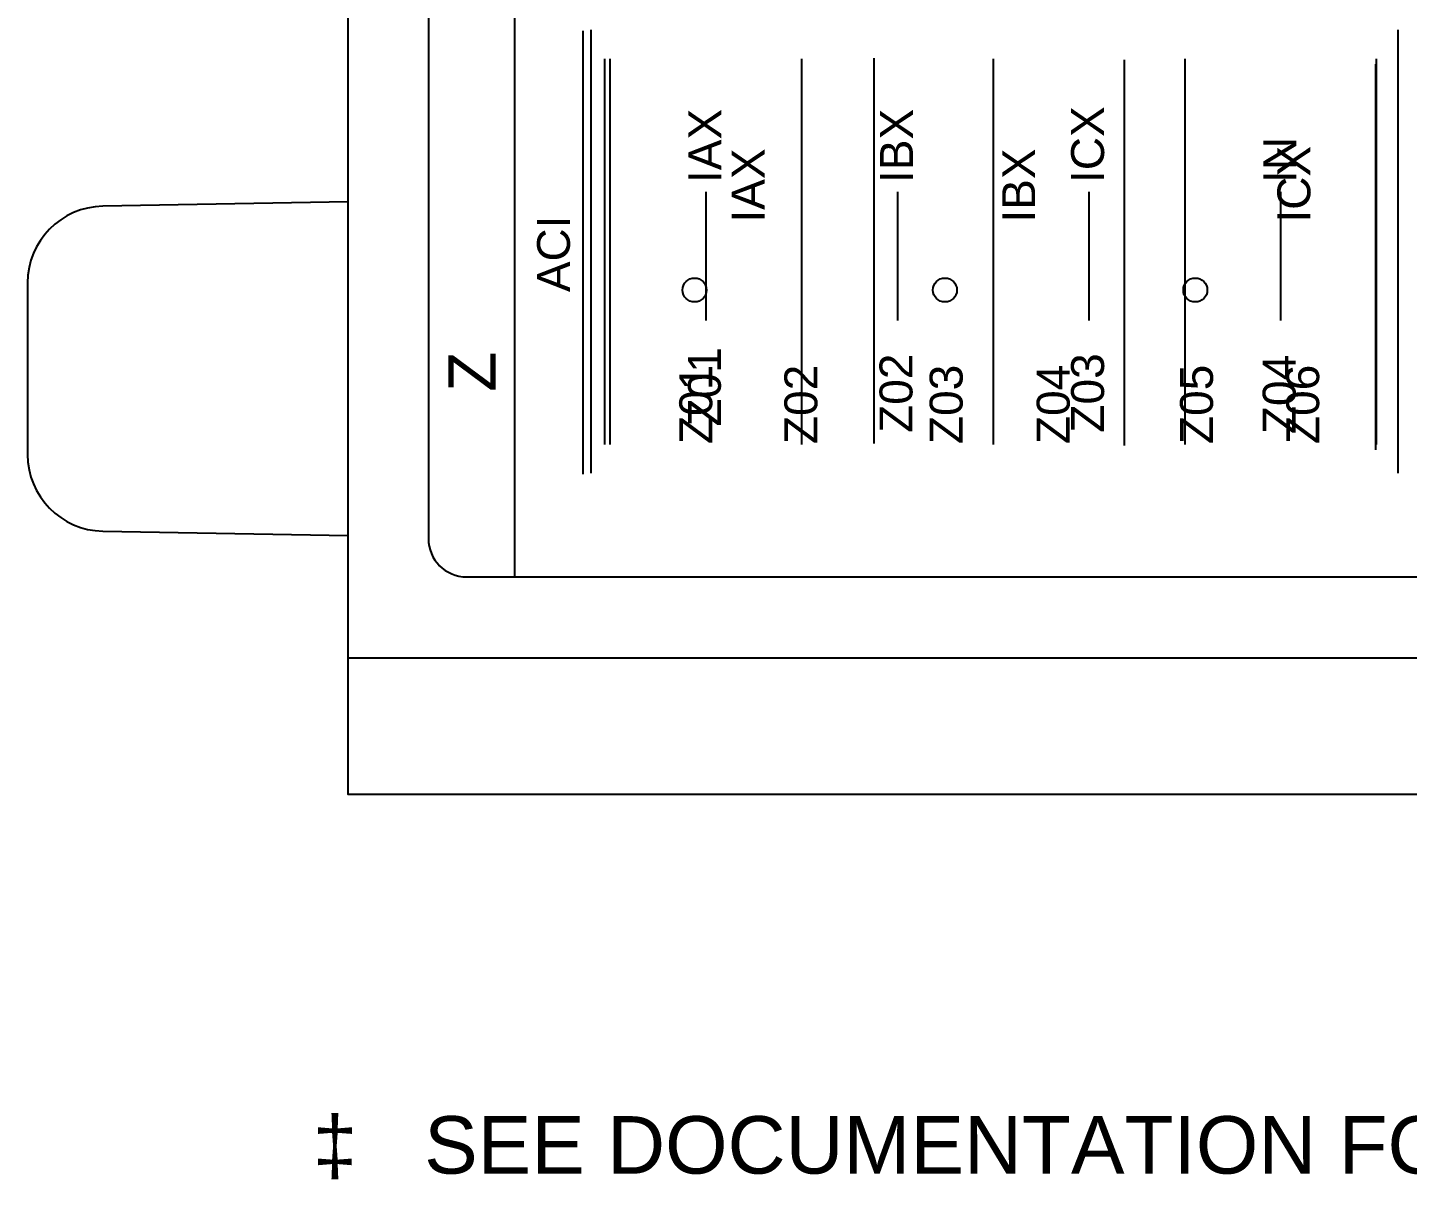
# Model space of a CAD drawing. Extents: x 0.3 to 23.7, y 0.2 to 17.8.
# Drawn here: x 8.824 to 11.704, y 0.765 to 3.17 of the extents above; entities that cross this region are included whole.
import ezdxf

# ---------------------------------------------------------------- set-up
doc = ezdxf.new("R2010")
doc.units = 0
doc.header["$MEASUREMENT"] = 0
for name, color, linetype in [('5_01__81__3-PHASE_1_AMP_AC', 7, 'CONTINUOUS'), ('5_02__85__3-PHASE_5_AMP_AC', 7, 'CONTINUOUS'), ('5_03__82__3-PHASE_1_AMP_AC', 7, 'CONTINUOUS'), ('5_04__86__3-PHASE_5_AMP_AC', 7, 'CONTINUOUS'), ('5_05__L1__3-PHASE_1-NEUTRA', 7, 'CONTINUOUS'), ('6_00_____DWG', 7, 'CONTINUOUS')]:
    doc.layers.add(name, color=color, linetype=linetype)
doc.styles.add('ARIAL', font='arial.ttf')

msp = doc.modelspace()

# ---------------------------------------------------------------- linework, layer by layer
at = {"layer": '5_01__81__3-PHASE_1_AMP_AC'}
for points in [[(9.9838, 2.2377), (9.9838, 3.1627)], [(10.0289, 2.2992), (10.0289, 3.1043)], [(10.5902, 3.1063), (10.5902, 2.3013)], [(11.1129, 3.1027), (11.1129, 2.2977)], [(11.6379, 3.0934), (11.6379, 2.2884)]]:
    msp.add_lwpolyline(points, dxfattribs=at)
msp.add_lwpolyline([(9.4932, 2.8059), (8.981, 2.7969, 0.409101), (8.8238, 2.637), (8.8238, 2.2787, 0.409121), (8.981, 2.1187), (9.4932, 2.1098)], format="xyb", dxfattribs=at)
for centre in [(10.2163, 2.622), (10.739, 2.622), (11.2617, 2.622)]:
    msp.add_circle(centre, 0.025, dxfattribs=at)
at = {"layer": '5_02__85__3-PHASE_5_AMP_AC'}
for points in [[(9.9838, 2.2377), (9.9838, 3.1627)], [(10.0289, 2.2992), (10.0289, 3.1043)], [(10.5902, 3.1063), (10.5902, 2.3013)], [(11.1129, 3.1027), (11.1129, 2.2977)], [(11.6379, 3.0934), (11.6379, 2.2884)]]:
    msp.add_lwpolyline(points, dxfattribs=at)
msp.add_lwpolyline([(9.4932, 2.8059), (8.981, 2.7969, 0.409101), (8.8238, 2.637), (8.8238, 2.2787, 0.409121), (8.981, 2.1187), (9.4932, 2.1098)], format="xyb", dxfattribs=at)
for centre in [(10.2163, 2.622), (10.739, 2.622), (11.2617, 2.622)]:
    msp.add_circle(centre, 0.025, dxfattribs=at)
at = {"layer": '5_03__82__3-PHASE_1_AMP_AC'}
for points in [[(9.9838, 2.2377), (9.9838, 3.1627)], [(10.0289, 2.2992), (10.0289, 3.1043)], [(10.5902, 3.1063), (10.5902, 2.3013)], [(11.1129, 3.1027), (11.1129, 2.2977)], [(11.6379, 3.0934), (11.6379, 2.2884)]]:
    msp.add_lwpolyline(points, dxfattribs=at)
msp.add_lwpolyline([(9.4932, 2.8059), (8.981, 2.7969, 0.409101), (8.8238, 2.637), (8.8238, 2.2787, 0.409121), (8.981, 2.1187), (9.4932, 2.1098)], format="xyb", dxfattribs=at)
for centre in [(10.2163, 2.622), (10.739, 2.622), (11.2617, 2.622)]:
    msp.add_circle(centre, 0.025, dxfattribs=at)
at = {"layer": '5_04__86__3-PHASE_5_AMP_AC'}
for points in [[(9.9838, 2.2377), (9.9838, 3.1627)], [(10.0289, 2.2992), (10.0289, 3.1043)], [(10.5902, 3.1063), (10.5902, 2.3013)], [(11.1129, 3.1027), (11.1129, 2.2977)], [(11.6379, 3.0934), (11.6379, 2.2884)]]:
    msp.add_lwpolyline(points, dxfattribs=at)
msp.add_lwpolyline([(9.4932, 2.8059), (8.981, 2.7969, 0.409101), (8.8238, 2.637), (8.8238, 2.2787, 0.409121), (8.981, 2.1187), (9.4932, 2.1098)], format="xyb", dxfattribs=at)
for centre in [(10.2163, 2.622), (10.739, 2.622), (11.2617, 2.622)]:
    msp.add_circle(centre, 0.025, dxfattribs=at)
at = {"layer": '5_05__L1__3-PHASE_1-NEUTRA'}
for points in [[(10.0003, 2.2398), (10.0003, 3.1648)], [(11.6853, 2.2398), (11.6853, 3.1648)], [(10.0403, 2.2993), (10.0403, 3.1044)], [(10.4403, 2.2993), (10.4403, 3.1044)], [(10.8403, 2.2993), (10.8403, 3.1044)], [(11.2403, 2.2993), (11.2403, 3.1044)], [(11.6403, 2.2993), (11.6403, 3.1044)], [(10.2403, 2.5585), (10.2403, 2.8273)], [(10.6403, 2.5585), (10.6403, 2.8273)], [(11.0403, 2.5585), (11.0403, 2.8273)], [(11.4403, 2.5585), (11.4403, 2.8273)]]:
    msp.add_lwpolyline(points, dxfattribs=at)
at = {"layer": '6_00_____DWG'}
msp.add_lwpolyline([(9.4932, 8.8524), (14.6123, 8.8524), (14.6123, 1.569), (9.4932, 1.569)], close=True, dxfattribs=at)
msp.add_lwpolyline([(13.4504, 8.3481), (9.7405, 8.3481, 0.414213), (9.6605, 8.2681), (9.6605, 2.1031, 0.414212), (9.7405, 2.0231), (13.4504, 2.0231, 0.414211), (13.5304, 2.1031), (13.5304, 8.2681, 0.414219)], format="xyb", close=True, dxfattribs=at)
for points in [[(9.8402, 8.3481), (9.8402, 2.0231)], [(9.4932, 1.8544), (14.6123, 1.8544)]]:
    msp.add_lwpolyline(points, dxfattribs=at)

# ---------------------------------------------------------------- texts
at = {"layer": '5_01__81__3-PHASE_1_AMP_AC', "style": 'ARIAL'}
for s, height, p in [('IAX', 0.06883, (10.3624, 2.7626)), ('IBX', 0.06883, (10.9273, 2.7626)), ('ICX', 0.06883, (11.5019, 2.7626)), ('ACI', 0.06846, (9.956, 2.6178)), ('Z01', 0.06883, (10.2532, 2.3004)), ('Z02', 0.06883, (10.4726, 2.3004)), ('Z03', 0.06883, (10.7759, 2.3004)), ('Z04', 0.06883, (10.9994, 2.3004)), ('Z05', 0.06883, (11.2986, 2.3004)), ('Z06', 0.06883, (11.5203, 2.3004))]:
    msp.add_text(s, height=height, rotation=90, dxfattribs=at).set_placement(p)
at = {"layer": '5_02__85__3-PHASE_5_AMP_AC', "style": 'ARIAL'}
for s, height, p in [('IAX', 0.06883, (10.3624, 2.7626)), ('IBX', 0.06883, (10.9273, 2.7626)), ('ICX', 0.06883, (11.5019, 2.7626)), ('ACI', 0.06846, (9.956, 2.6178)), ('Z01', 0.06883, (10.2532, 2.3004)), ('Z02', 0.06883, (10.4726, 2.3004)), ('Z03', 0.06883, (10.7759, 2.3004)), ('Z04', 0.06883, (10.9994, 2.3004)), ('Z05', 0.06883, (11.2986, 2.3004)), ('Z06', 0.06883, (11.5203, 2.3004))]:
    msp.add_text(s, height=height, rotation=90, dxfattribs=at).set_placement(p)
at = {"layer": '5_03__82__3-PHASE_1_AMP_AC', "style": 'ARIAL'}
for s, height, p in [('IAX', 0.06883, (10.3624, 2.7626)), ('IBX', 0.06883, (10.9273, 2.7626)), ('ICX', 0.06883, (11.5019, 2.7626)), ('ACI', 0.06846, (9.956, 2.6178)), ('Z01', 0.06883, (10.2532, 2.3004)), ('Z02', 0.06883, (10.4726, 2.3004)), ('Z03', 0.06883, (10.7759, 2.3004)), ('Z04', 0.06883, (10.9994, 2.3004)), ('Z05', 0.06883, (11.2986, 2.3004)), ('Z06', 0.06883, (11.5203, 2.3004))]:
    msp.add_text(s, height=height, rotation=90, dxfattribs=at).set_placement(p)
at = {"layer": '5_04__86__3-PHASE_5_AMP_AC', "style": 'ARIAL'}
for s, height, p in [('IAX', 0.06883, (10.3624, 2.7626)), ('IBX', 0.06883, (10.9273, 2.7626)), ('ICX', 0.06883, (11.5019, 2.7626)), ('ACI', 0.06846, (9.956, 2.6178)), ('Z01', 0.06883, (10.2532, 2.3004)), ('Z02', 0.06883, (10.4726, 2.3004)), ('Z03', 0.06883, (10.7759, 2.3004)), ('Z04', 0.06883, (10.9994, 2.3004)), ('Z05', 0.06883, (11.2986, 2.3004)), ('Z06', 0.06883, (11.5203, 2.3004))]:
    msp.add_text(s, height=height, rotation=90, dxfattribs=at).set_placement(p)
at = {"layer": '5_05__L1__3-PHASE_1-NEUTRA', "style": 'ARIAL'}
for s, height, p in [('IAX', 0.06883, (10.2723, 2.8453)), ('IBX', 0.06883, (10.6723, 2.8453)), ('ICX', 0.06883, (11.0712, 2.8453)), ('IN', 0.06883, (11.4723, 2.8453)), ('ACI', 0.06846, (9.956, 2.6178)), ('Z01', 0.06883, (10.2712, 2.3369)), ('Z02', 0.06883, (10.6712, 2.3237)), ('Z03', 0.06883, (11.0712, 2.3243)), ('Z04', 0.06883, (11.4712, 2.3211))]:
    msp.add_text(s, height=height, rotation=90, dxfattribs=at).set_placement(p)
at = {"layer": '6_00_____DWG', "style": 'ARIAL'}
msp.add_text('Z', height=0.0983, rotation=90, dxfattribs=at).set_placement((9.8007, 2.4093))
msp.add_text('‡   SEE DOCUMENTATION FOR INPUT VOLTAGE RATING', height=0.12, dxfattribs=at).set_placement((9.4188, 0.7775))

doc.saveas('drawing.dxf')
